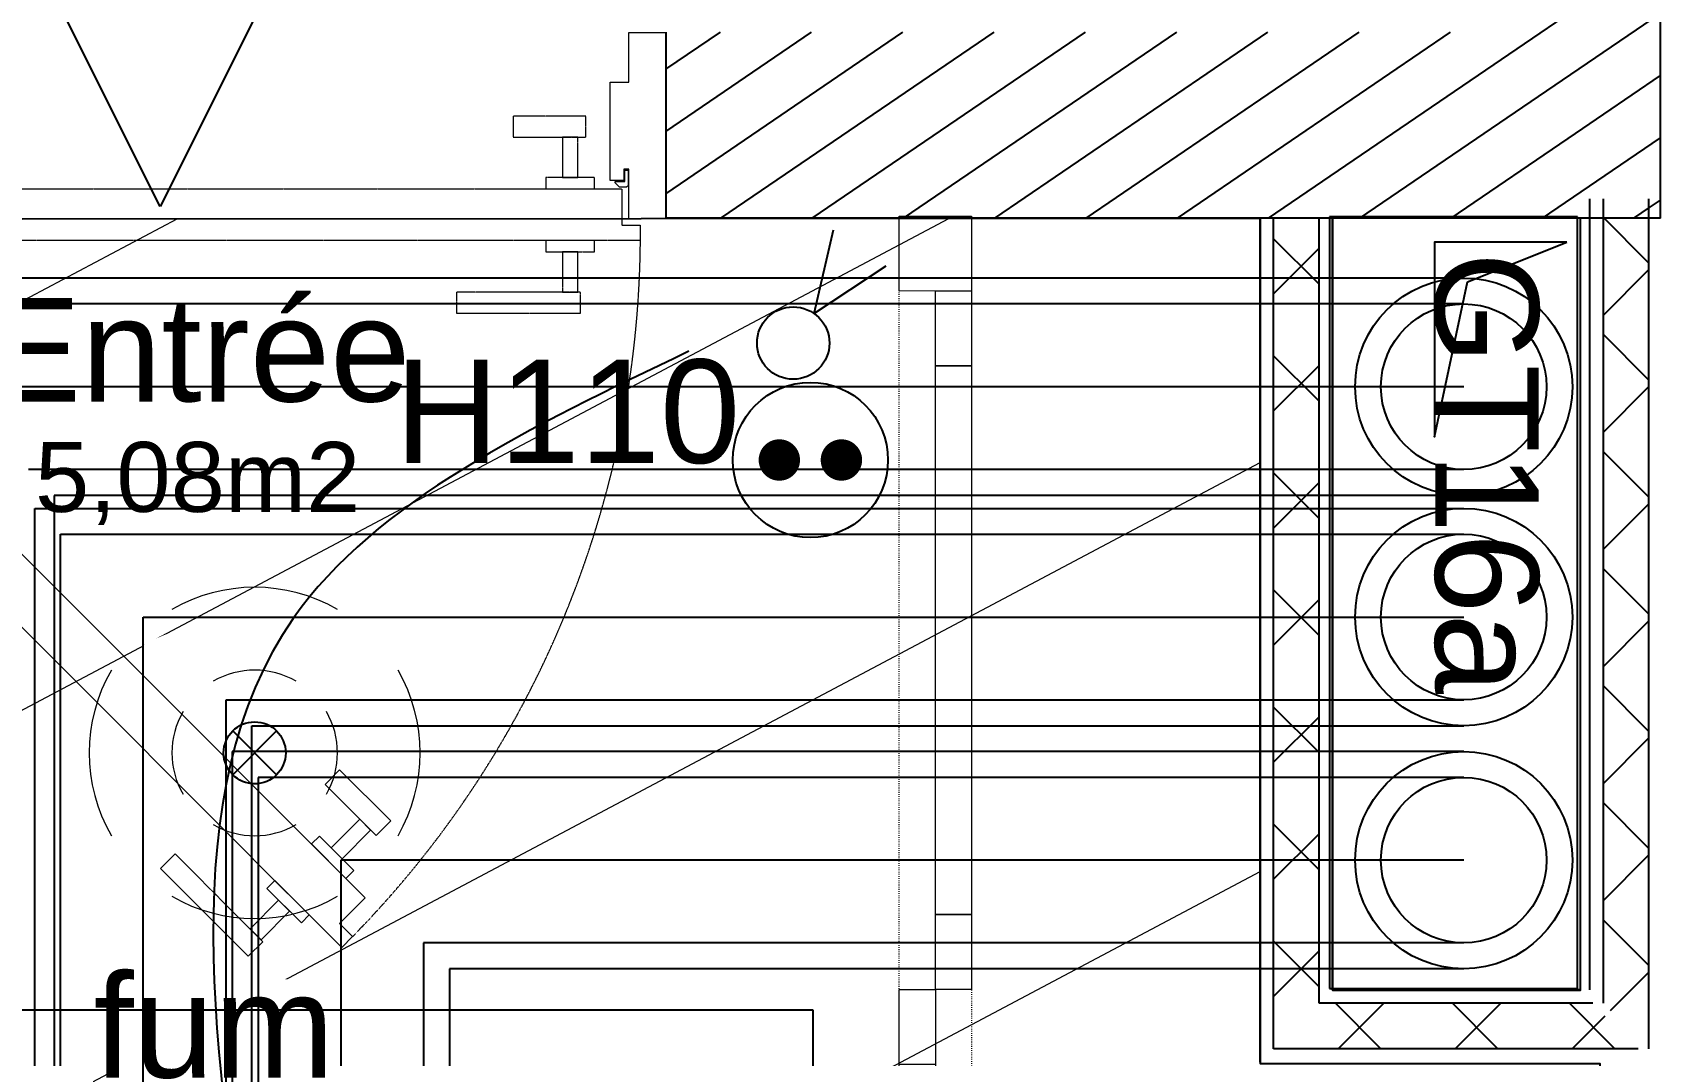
# Model space of a CAD drawing. Header units: millimetres. Extents: x 522027 to 600964, y -380282 to -298602.
# Drawn here: x 585931 to 587504, y -345038 to -344050 of the extents above; entities that cross this region are included whole.
import ezdxf

# ---------------------------------------------------------------- set-up
doc = ezdxf.new("R2010")
doc.units = ezdxf.units.MM
doc.set_wipeout_variables(frame=1)
doc.linetypes.add('Style de ligne -16', pattern=[0.192476, 0.123031, -0.069444])
doc.linetypes.add('Style de ligne -5', pattern=[0.20828, 0.069425, -0.138855])
for name, color, linetype in [('3-BAT C-Niveau -2', 7, 'Continuous'), ('prlm-CHAUFF', 4, 'Continuous'), ('prlm-GT', 242, 'Continuous')]:
    doc.layers.add(name, color=color, linetype=linetype)
for name, color, linetype, lineweight in [('faux plafond', 9, 'Continuous', 15), ('prlm-ELEC-CFO', 1, 'Continuous', 25), ('prlm-ELEC-SSI', 6, 'Continuous', 25)]:
    doc.layers.add(name, color=color, linetype=linetype, lineweight=lineweight)
doc.styles.add('Arial', font='arial.ttf')
pattern_1 = [(34.276399, (505201.977, 142745.115), (-23.42441, 44.173488), [])]

# ---------------------------------------------------------------- blocks, each defined once
blk = doc.blocks.new('Groupe-24-1')
at = {"color": 7, "linetype": 'Style de ligne -5', "lineweight": 5, "flags": 128}
blk.add_lwpolyline([(17121.71, -46475.67), (17093.94, -46329.06), (17100.82, -46327.75), (17128.58, -46474.37)], close=True, dxfattribs=at)
at = {"color": 7, "linetype": 'Continuous', "lineweight": 18, "flags": 128}
for points in [[(17095.29, -46336.16), (17093.94, -46329.06), (17100.82, -46327.75), (17102.17, -46334.86)], [(17100.07, -46342.62), (17098.73, -46335.51), (17102.17, -46334.86), (17103.51, -46341.97)], [(17109.94, -46394.71), (17100.07, -46342.62), (17103.51, -46341.97), (17113.38, -46394.06)], [(17111.28, -46401.82), (17109.94, -46394.71), (17113.38, -46394.06), (17114.72, -46401.17)], [(17109.19, -46409.58), (17107.84, -46402.47), (17111.28, -46401.82), (17112.63, -46408.92)], [(17119.01, -46461.45), (17109.19, -46409.58), (17112.63, -46408.92), (17122.45, -46460.8)], [(17120.36, -46468.56), (17119.01, -46461.45), (17122.45, -46460.8), (17123.8, -46467.91)], [(17121.71, -46475.67), (17120.36, -46468.56), (17127.24, -46467.26), (17128.58, -46474.37)]]:
    blk.add_lwpolyline(points, close=True, dxfattribs=at)
blk = doc.blocks.new('xi.fum')
at = {"color": 0}
blk.add_wipeout([(-10.61, -10.61), (-15, 0), (-10.61, 10.61), (0, 15), (10.61, 10.61), (15, 0), (10.61, -10.61), (0, -15)], dxfattribs=at).dxf.layer = 'prlm-ELEC-SSI'
at = {"layer": 'prlm-ELEC-SSI', "color": 0}
for points in [[(-2.12, 2.12), (2.12, -2.12)], [(2.12, 2.12), (-2.12, -2.12)]]:
    blk.add_lwpolyline(points, dxfattribs=at)
blk.add_circle((0, 0), 3, dxfattribs=at)
at = {"layer": 'prlm-ELEC-SSI', "color": 0, "lineweight": 13}
for radius, start, end in [(16, 60, 120), (16, 150, 210), (8, 60, 120), (16, 330, 30), (8, 150, 210), (8, 330, 30), (8, 240, 300), (16, 240, 300)]:
    blk.add_arc((0, 0), radius, start, end, dxfattribs=at)
blk = doc.blocks.new('xi.PC')
at = {"color": 0, "lineweight": 5}
blk.add_wipeout([(-7.5, -7.5), (7.5, -7.5), (7.5, 7.5), (-7.5, 7.5)], dxfattribs=at).dxf.layer = 'prlm-ELEC-CFO'
at = {"layer": 'prlm-ELEC-CFO', "color": 0, "linetype": 'ByBlock', "lineweight": 5, "const_width": 2}
for points in [[(-4, 0, 1), (-2, 0, 1)], [(2, 0, 1), (4, 0, 1)]]:
    blk.add_lwpolyline(points, format="xyb", close=True, dxfattribs=at)
at = {"layer": 'prlm-ELEC-CFO', "color": 0, "linetype": 'ByBlock', "lineweight": -2}
blk.add_circle((0, 0), 7.5, dxfattribs=at)
blk = doc.blocks.new('xi.VV')
at = {"layer": 'prlm-ELEC-CFO', "color": 0}
blk.add_lwpolyline([(6.95, 3.42), (0.01, -1.13), (1.91, 6.95)], dxfattribs=at)
blk.add_circle((-2, -4), 3.5, dxfattribs=at)

msp = doc.modelspace()

# ---------------------------------------------------------------- hatches: boundary and pattern name
h = msp.add_hatch()
h.set_pattern_fill('02_ISOLANT', color=256, scale=10, angle=-90, style=0, pattern_type=2)
h.set_pattern_definition([(314.999993, (505019.33, 142779.7), (56.568549, 56.568536), []), (44.999993, (505019.33, 142779.7), (56.568536, -56.568549), [])])
h.paths.add_polyline_path([(587492.8, -344210.2), (587448.8, -344210.2), (587448.8, -344987.4), (587492.8, -345031.4)])
h = msp.add_hatch()
h.set_pattern_fill('02_ISOLANT', color=256, scale=10, angle=90, style=0, pattern_type=2)
h.set_pattern_definition([(134.999993, (505019.33, 142779.7), (-56.568549, -56.568536), []), (224.999993, (505019.33, 142779.7), (-56.568536, 56.568549), [])])
h.paths.add_polyline_path([(587130.2, -345031.4), (587174.2, -344987.4), (587174.2, -344229.1), (587130.2, -344229.1)])
h = msp.add_hatch()
h.set_pattern_fill('02_ISOLANT', color=256, scale=10, angle=-180, style=0, pattern_type=2)
h.set_pattern_definition([(224.999993, (505019.33, 142779.7), (56.568536, -56.568549), []), (314.999993, (505019.33, 142779.7), (-56.568549, -56.568536), [])])
h.paths.add_polyline_path([(587482.8, -345031.4), (587438.8, -344987.4), (587174.2, -344987.4), (587130.2, -345031.4)])
at = {"layer": '3-BAT C-Niveau -2'}
h = msp.add_hatch(dxfattribs=at)
h.set_pattern_fill('MURS MACONNERIE-2', color=256, scale=10, angle=-10.7236, style=0, pattern_type=2)
h.set_pattern_definition(pattern_1)
h.paths.add_polyline_path([(587324.3, -344049.1), (587504.3, -344229.1), (587504.3, -342629.2), (587324.3, -342809.2)])
h = msp.add_hatch(dxfattribs=at)
h.set_pattern_fill('MURS MACONNERIE-2', color=256, scale=10, angle=-10.7236, style=0, pattern_type=2)
h.set_pattern_definition(pattern_1)
h.paths.add_polyline_path([(587504.3, -344229.1), (587324.3, -344049.1), (586542.6, -344049.1), (586542.6, -344229.1)])
at = {"layer": 'faux plafond'}
h = msp.add_hatch(dxfattribs=at)
h.set_pattern_fill('BA 13', color=256, scale=10, angle=-10.7236, style=0, pattern_type=2)
h.set_pattern_definition([(207.93621, (505019.33, 142779.7), (-142.2261, 319.79952), [])])
h.paths.add_polyline_path([(585456.2, -345130.6), (584126, -345130.5), (584125.4, -344230.6), (587117.2, -344229.1), (587117.2, -345045.6), (587445.8, -345045.6), (587445.7, -345719.2), (586768.4, -345719.2), (586768.2, -347550.5), (585456.2, -347550.5)])

# ---------------------------------------------------------------- linework, layer by layer
at = {"color": 7, "linetype": 'Continuous', "lineweight": 13}
for p, q in [((586507, -344097.6), (586507, -344049.6)), ((586507, -344049.6), (586542.6, -344049.6)), ((586542.6, -344049.6), (586542.6, -344229.6)), ((586489, -344192.6), (586489, -344097.6)), ((586489, -344097.6), (586507, -344097.6)), ((586507, -344181.6), (586502, -344181.6)), ((586502, -344181.6), (586502, -344192.6)), ((586507, -344229.6), (586507, -344181.6)), ((586502, -344192.6), (586489, -344192.6)), ((586542.6, -344229.6), (586507, -344229.6)), ((586240, -344922.9), (586229.4, -344933.5))]:
    msp.add_line(p, q, dxfattribs=at)
at = {"color": 8, "linetype": 'Style de ligne -16', "lineweight": 18, "true_color": 0x808080}
for p, q in [((586395.3, -344130.5), (586395.3, -344150.6)), ((586465.3, -344130.5), (586395.3, -344130.5)), ((586465.3, -344150.6), (586465.3, -344130.5)), ((586395.3, -344150.6), (586465.3, -344150.6)), ((586442.8, -344150.6), (586442.8, -344189.7)), ((586457.8, -344150.6), (586442.8, -344150.6)), ((586457.8, -344189.7), (586457.8, -344150.6)), ((585579.7, -344200.6), (586500.3, -344200.6)), ((586426.8, -344189.7), (586426.8, -344200.6)), ((586473.8, -344189.7), (586426.8, -344189.7)), ((586426.8, -344200.6), (586473.8, -344200.6)), ((586442.8, -344189.7), (586457.8, -344189.7)), ((586473.8, -344200.6), (586473.8, -344189.7)), ((586500.3, -344200.6), (586500.3, -344235.6)), ((586500.3, -344235.6), (586518.1, -344235.6)), ((586518.1, -344235.6), (586518.1, -344250.6)), ((586518.1, -344250.6), (585561.9, -344250.6)), ((586426.8, -344250.6), (586426.8, -344261.4)), ((586473.8, -344250.6), (586426.8, -344250.6)), ((586473.8, -344261.4), (586473.8, -344250.6)), ((586426.8, -344261.4), (586473.8, -344261.4)), ((586442.8, -344261.4), (586442.8, -344300.6)), ((586457.8, -344261.4), (586442.8, -344261.4)), ((586457.8, -344300.6), (586457.8, -344261.4)), ((586340.3, -344300.6), (586340.3, -344320.6)), ((586460.3, -344300.6), (586340.3, -344300.6)), ((586442.8, -344300.6), (586457.8, -344300.6)), ((586460.3, -344320.6), (586460.3, -344300.6)), ((586340.3, -344320.6), (586460.3, -344320.6))]:
    msp.add_line(p, q, dxfattribs=at)
at = {"color": 7, "linetype": 'Continuous', "lineweight": 18}
for p, q in [((586503, -344193.6), (586503, -344182.6)), ((586503, -344182.6), (586506.2, -344182.6)), ((586506.2, -344182.6), (586506.2, -344197.6)), ((586493.8, -344194.7), (586493.8, -344193.6)), ((586493.8, -344193.6), (586503, -344193.6)), ((586498, -344199), (586493.8, -344194.7)), ((586504.8, -344199), (586498, -344199)), ((586506.2, -344197.6), (586504.8, -344199)), ((586139, -344942.1), (586153.2, -344928))]:
    msp.add_line(p, q, dxfattribs=at)
for p, q in [((587435.8, -344210.2), (587435.8, -344974.4)), ((587448.8, -344210.2), (587448.8, -344987.4)), ((587448.8, -344210.2), (587448.8, -344987.4)), ((587492.8, -344210.2), (587492.8, -345031.4)), ((587492.8, -344210.2), (587492.8, -345031.4)), ((587117.2, -345044.4), (587117.2, -344229.1)), ((587117.2, -345044.4), (587117.2, -344229.1)), ((587130.2, -345031.4), (587130.2, -344229.1)), ((587130.2, -345031.4), (587130.2, -344229.1)), ((587174.2, -344987.4), (587174.2, -344229.1)), ((587174.2, -344987.4), (587174.2, -344229.1)), ((587187.2, -344974.4), (587187.2, -344229.1)), ((587425.8, -344974.4), (587187.2, -344974.4)), ((587438.8, -344987.4), (587174.2, -344987.4)), ((587438.8, -344987.4), (587174.2, -344987.4)), ((587482.8, -345031.4), (587130.2, -345031.4)), ((587482.8, -345031.4), (587130.2, -345031.4))]:
    msp.add_line(p, q)
at = {"ltscale": 50.8, "flags": 128}
msp.add_lwpolyline([(585456.2, -345130.6), (584126, -345130.5), (584125.4, -344230.6), (587117.2, -344229.1), (587117.2, -345045.6), (587445.8, -345045.6), (587445.7, -345719.2), (586768.4, -345719.2), (586768.2, -347550.5), (585456.2, -347550.5)], close=True, dxfattribs=at)
at = {"flags": 128}
msp.add_lwpolyline([(587413.7, -344252.1), (587285.7, -344252.1), (587285.7, -344440.3), (587317.7, -344290.3)], close=True, dxfattribs=at)
at = {"layer": '3-BAT C-Niveau -2'}
for p, q in [((587504.3, -344229.1), (587504.3, -343519.2)), ((587504.3, -344229.1), (587504.3, -343519.2)), ((586542.6, -344049.1), (586542.6, -344229.1)), ((587504.3, -344229.1), (586542.6, -344229.1)), ((587504.3, -344229.1), (586542.6, -344229.1))]:
    msp.add_line(p, q, dxfattribs=at)
at = {"layer": '3-BAT C-Niveau -2', "flags": 128}
msp.add_lwpolyline([(586053.8, -344217.8), (585956.4, -344022.7), (586151.4, -344022.9)], close=True, dxfattribs=at)
at = {"layer": 'prlm-CHAUFF'}
for p, q in [((587314.1, -344286.8), (585741.6, -344286.8)), ((587314.1, -344311.8), (585766.6, -344311.8)), ((585951.6, -344496.8), (585951.6, -345844)), ((585932.6, -345844), (585932.6, -344509.3)), ((585957.6, -345844), (585957.6, -344534.3)), ((587314.1, -344929.2), (586308.6, -344929.2)), ((586308.6, -344929.2), (586308.6, -345844)), ((587314.1, -344954.2), (586333.6, -344954.2)), ((586333.6, -344954.2), (586333.6, -345844))]:
    msp.add_line(p, q, dxfattribs=at)
at = {"layer": 'prlm-CHAUFF', "ltscale": 50}
msp.add_line((586685.1, -346273.7), (586685.1, -344994), dxfattribs=at)
at = {"layer": 'prlm-CHAUFF'}
for centre, radius in [((587314.1, -344391.8), 105), ((587314.1, -344391.8), 80), ((587314.1, -344614.3), 105), ((587314.1, -344614.3), 80), ((587314.1, -344849.2), 105), ((587314.1, -344849.2), 80)]:
    msp.add_circle(centre, radius, dxfattribs=at)
at = {"layer": 'prlm-GT'}
for p, q in [((587424.2, -344227.7), (587184.4, -344227.7)), ((587184.4, -344227.7), (587184.4, -344973.3)), ((587424.2, -344973.3), (587424.2, -344227.7)), ((587184.4, -344973.3), (587424.2, -344973.3))]:
    msp.add_line(p, q, dxfattribs=at)
msp.add_lwpolyline([(587427, -344229.1), (587187.1, -344229.1), (587187.1, -344974.7), (587427, -344974.7)], close=True, dxfattribs=at)

# ---------------------------------------------------------------- block references
at = {"xscale": 10, "yscale": 10, "zscale": 10, "rotation": 349.2763985886067}
msp.add_blockref('Groupe-24-1', (505019.3, 142779.7), dxfattribs=at)

# ---------------------------------------------------------------- texts
at = {"insert": (586090.2, -344306.1), "char_height": 100, "attachment_point": 2, "rotation": 360, "line_spacing_factor": 0.834288, "style": 'Arial'}
msp.add_mtext('Entrée\\P{\\H0.6752x;5,08m2}\\P', dxfattribs=at)
at = {"layer": '3-BAT C-Niveau -2', "insert": (587386.6, -344261.5), "char_height": 100, "attachment_point": 1, "rotation": 270, "line_spacing_factor": 0.25, "style": 'Arial'}
msp.add_mtext('GT16a', dxfattribs=at)

# ---------------------------------------------------------------- next in the draw order: block references
at = {"layer": 'prlm-ELEC-CFO', "xscale": 10, "yscale": 10, "zscale": 10}
msp.add_blockref('xi.PC', (586682.5, -344462.6), dxfattribs=at)
at = {"layer": 'prlm-ELEC-SSI', "xscale": 10, "yscale": 10, "zscale": 10}
msp.add_blockref('xi.fum', (586145.3, -344745.6), dxfattribs=at)

# ---------------------------------------------------------------- next in the draw order: texts
at = {"layer": 'prlm-ELEC-SSI', "insert": (586105.9, -344959.3), "char_height": 100, "attachment_point": 2, "line_spacing_factor": 0.8, "style": 'Arial', "bg_fill": 3, "box_fill_scale": 0.95, "bg_fill_color": 256, "bg_fill_transparency": 0}
msp.add_mtext('fum', dxfattribs=at)

# ---------------------------------------------------------------- next in the draw order: linework, layer by layer
at = {"color": 7, "linetype": 'Continuous', "lineweight": 13}
for p, q in [((585601.1, -344234.5), (586252.1, -344885.6)), ((586229.4, -344933.5), (585553.2, -344257.3)), ((586252.1, -344885.6), (586227.4, -344910.3)), ((586227.4, -344910.3), (586240, -344922.9))]:
    msp.add_line(p, q, dxfattribs=at)
at = {"color": 7, "linetype": 'Continuous', "lineweight": 18}
for p, q in [((586227.4, -344761.8), (586213.3, -344776)), ((586276.9, -344811.3), (586227.4, -344761.8)), ((586213.3, -344776), (586262.8, -344825.5)), ((586246.8, -344809.5), (586219.2, -344837.2)), ((586257.4, -344820.1), (586246.8, -344809.5)), ((586262.8, -344825.5), (586276.9, -344811.3)), ((586207.9, -344825.9), (586200.2, -344833.6)), ((586200.2, -344833.6), (586233.4, -344866.8)), ((586241.1, -344859.1), (586207.9, -344825.9)), ((586229.8, -344847.8), (586257.4, -344820.1)), ((586068.3, -344843.1), (586054.1, -344857.3)), ((586153.2, -344928), (586068.3, -344843.1)), ((586219.2, -344837.2), (586229.8, -344847.8)), ((586054.1, -344857.3), (586139, -344942.1)), ((586233.4, -344866.8), (586241.1, -344859.1)), ((586164.8, -344868.9), (586157.1, -344876.6)), ((586157.1, -344876.6), (586190.4, -344909.9)), ((586198.1, -344902.2), (586164.8, -344868.9)), ((586168.4, -344887.9), (586140.8, -344915.6)), ((586179.1, -344898.5), (586168.4, -344887.9)), ((586151.4, -344926.2), (586179.1, -344898.5)), ((586190.4, -344909.9), (586198.1, -344902.2)), ((586140.8, -344915.6), (586151.4, -344926.2))]:
    msp.add_line(p, q, dxfattribs=at)
at = {"color": 8, "linetype": 'Style de ligne -16', "lineweight": 18, "true_color": 0x808080}
msp.add_arc((585549.4, -344243.5), 968.8, 315.4677, 359.5806, dxfattribs=at)
at = {"layer": 'prlm-CHAUFF'}
for p, q in [((587314.1, -344391.8), (585846.6, -344391.8)), ((587314.1, -344471.8), (585926.6, -344471.8)), ((587314.1, -344496.8), (585951.6, -344496.8)), ((585932.6, -344509.3), (587314.1, -344509.3)), ((585957.6, -344534.3), (587314.1, -344534.3)), ((586037.6, -345844), (586037.6, -344614.3)), ((586037.6, -344614.3), (587314.1, -344614.3)), ((586117.6, -345844), (586117.6, -344694.3)), ((586117.6, -344694.3), (587314.1, -344694.3)), ((586142.6, -345844), (586142.6, -344719.3)), ((586142.6, -344719.3), (587314.1, -344719.3)), ((587314.1, -344744.2), (586123.6, -344744.2)), ((586123.6, -344744.2), (586123.6, -345844)), ((587314.1, -344769.2), (586148.6, -344769.2)), ((586148.6, -344769.2), (586148.6, -345844)), ((587314.1, -344849.2), (586228.6, -344849.2)), ((586228.6, -344849.2), (586228.6, -345844))]:
    msp.add_line(p, q, dxfattribs=at)
at = {"layer": 'prlm-CHAUFF', "ltscale": 50}
msp.add_line((586685.1, -344994), (584065.2, -344994), dxfattribs=at)
at = {"layer": 'prlm-ELEC-CFO'}
msp.add_spline([(586565, -344357.6), (586182.6, -344615.7), (586145.3, -345294.7)], degree=3, dxfattribs=at)

# ---------------------------------------------------------------- next in the draw order: block references
at = {"layer": 'prlm-ELEC-CFO', "xscale": 10, "yscale": 10, "zscale": 10}
msp.add_blockref('xi.VV', (586685.9, -344309.6), dxfattribs=at)

# ---------------------------------------------------------------- next in the draw order: texts
at = {"layer": 'prlm-ELEC-CFO', "style": 'Arial'}
msp.add_text('H110', height=100, dxfattribs=at).set_placement((586280.8, -344465.5))

doc.saveas('drawing.dxf')
